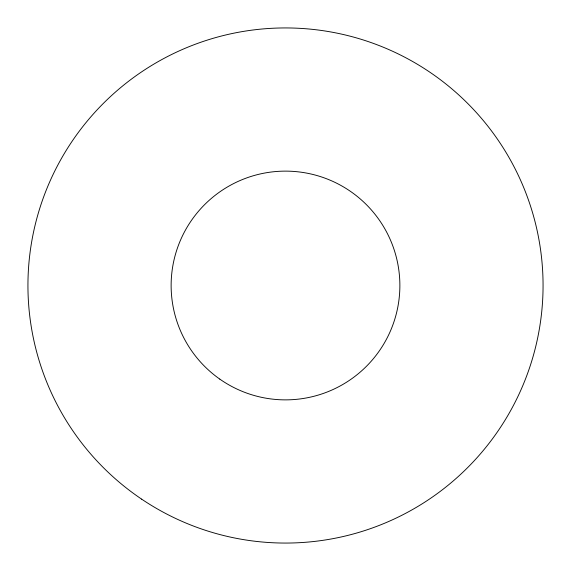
<?xml version="1.0" encoding="UTF-8"?>
<svg xmlns="http://www.w3.org/2000/svg" width="571" height="571" viewBox="0 0 571 571"><rect width="100%" height="100%" fill="white"/><g stroke="black" fill="none" stroke-linecap="round" stroke-linejoin="round"><path stroke-width="0.86" d="M141.658 499.154A257.564 257.564 0 0 0 542.45 303.244A257.564 257.564 0 0 0 172.392 54.102A257.564 257.564 0 0 0 141.658 499.154M219.771 379.094A114.371 114.371 0 0 0 399.422 295.628A114.371 114.371 0 0 0 237.308 181.778A114.371 114.371 0 0 0 219.771 379.094"/></g></svg>
